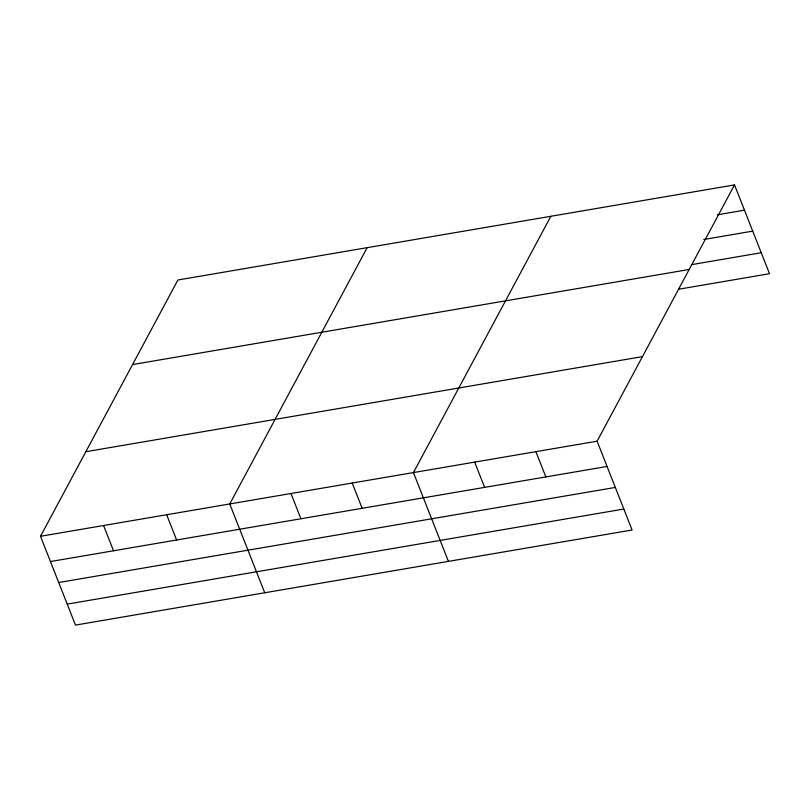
<?xml version="1.0" encoding="UTF-8"?>
<svg xmlns="http://www.w3.org/2000/svg" width="810" height="810" viewBox="0 0 810 810"><rect width="100%" height="100%" fill="white"/><g stroke="black" fill="none" stroke-linecap="round" stroke-linejoin="round"><path stroke-width="1.21" d="M734.518 184.903L597.112 441.197L632.094 530.003L75.482 625.097L40.5 536.291L177.906 279.997L734.518 184.903L769.5 273.709L678.881 289.19M367.153 247.668L229.746 503.962L264.728 592.768M550.84 216.28L413.434 472.584L448.416 561.381M717.528 214.772L744.471 210.165M703.748 239.507L752.733 231.133M691.436 264.667L761.238 252.74M132.556 364.571L689.178 269.477M85.84 451.717L642.462 356.623M40.5 536.291L597.112 441.197M50.453 561.553L607.065 466.459M58.715 582.522L615.327 487.428M67.22 604.128L623.842 509.034M535.886 451.656L545.839 476.918M474.66 462.115L484.613 487.377M352.208 483.043L362.151 508.305M290.972 493.503L300.925 518.764M166.668 514.735L176.62 539.997M103.579 525.518L113.532 550.78"/></g></svg>
